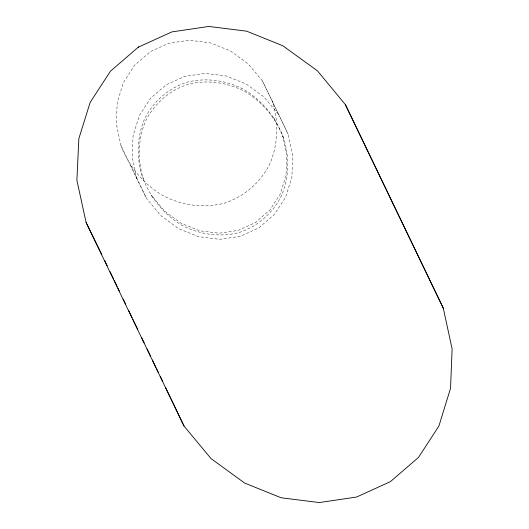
<?xml version="1.0" encoding="UTF-8"?>
<svg xmlns="http://www.w3.org/2000/svg" width="529" height="529" viewBox="0 0 529 529"><rect width="100%" height="100%" fill="white"/><g stroke="black" fill="none" stroke-linecap="round" stroke-linejoin="round"><path stroke-width="0.4" stroke-dasharray="2.65 1.98" d="M262.51 81.043L248.253 63.983L230.485 50.956L210.397 42.856L189.375 40.23L168.85 43.259L150.21 51.743L134.736 65.093L123.475 82.405L117.2 102.5L116.334 124.004L120.943 145.462L136.819 178.597L146.579 198.534L160.836 215.594L178.61 228.621L198.692 236.721L219.714 239.346L240.245 236.318L258.879 227.84L274.359 214.483L285.614 197.172L291.889 177.076L292.755 155.572L288.146 134.121L262.51 81.043L288.146 134.121M278.386 114.185L264.13 97.118L246.355 84.091L226.273 75.991L205.252 73.366L184.727 76.394L166.086 84.878L150.613 98.229L139.352 115.54L133.077 135.636L132.21 157.139L136.819 178.597M283.551 137.857L282.552 135.768C275.212 116.413 261.637 100.054 243.849 89.441C226.306 80.269 206.039 77.3 186.777 82.312C168.46 88.283 153.423 101.376 144.761 118.562C136.773 137.084 136.356 157.807 142.42 176.951L143.419 179.04C137.361 159.903 137.771 139.173 145.766 120.652C154.428 103.472 169.465 90.38 187.782 84.409C207.044 79.396 227.305 82.365 244.854 91.53C262.642 102.143 276.211 118.503 283.551 137.857C289.614 157.001 289.198 177.724 281.203 196.246C272.547 213.432 257.511 226.518 239.187 232.489C219.932 237.508 199.664 234.532 182.115 225.367C163.501 214.443 150.031 196.993 142.42 176.951M120.943 145.462C128.864 166.357 143.518 184.026 162.734 195.485C181.678 205.391 203.566 208.598 224.369 203.182C244.147 196.735 260.387 182.598 269.737 164.036C278.373 144.033 278.816 121.65 272.27 100.986M273.506 117.306L274.511 119.395M152.458 197.502L151.459 195.413L164.658 211.21L181.116 223.271L199.711 230.776L219.178 233.203L238.189 230.399L255.447 222.544L269.777 210.185L280.205 194.15L286.017 175.542L286.817 155.632L282.552 135.768M130.703 165.398L146.579 198.534"/><path stroke-width="0.79" d="M138.294 47.174L110.435 71.217L90.161 102.381L78.861 138.565L76.884 180.263L86.141 222.564L184.039 426.09L211.078 458.63L244.676 483.076L281.13 497.782L319.291 502.55L356.559 497.048L390.395 481.654L418.492 457.42L438.931 425.99L450.543 388.253L452.116 348.955L443.269 308.142L345.371 104.616L317.433 70.82L282.823 45.765L246.666 31.178L208.816 26.45L171.852 31.905L138.294 47.174L138.684 47.015M443.269 308.142L345.371 104.616M86.141 222.564L101.872 254.694M104.729 260.559L107.222 265.756M110.065 271.694L113.623 279.114M114.33 280.601L117.18 286.539M117.888 288.021L119.309 290.99M123.224 299.156L125.71 304.354M128.56 310.292L132.118 317.717M132.825 319.199L137.805 329.593M141.719 337.753L144.205 342.951M147.049 348.889L150.606 356.315M152.385 360.024L155.943 367.45M156.657 368.931L158.429 372.641M160.208 376.357L162.701 381.548M165.544 387.486L170.166 397.14M170.88 398.621L184.039 426.09"/></g></svg>
